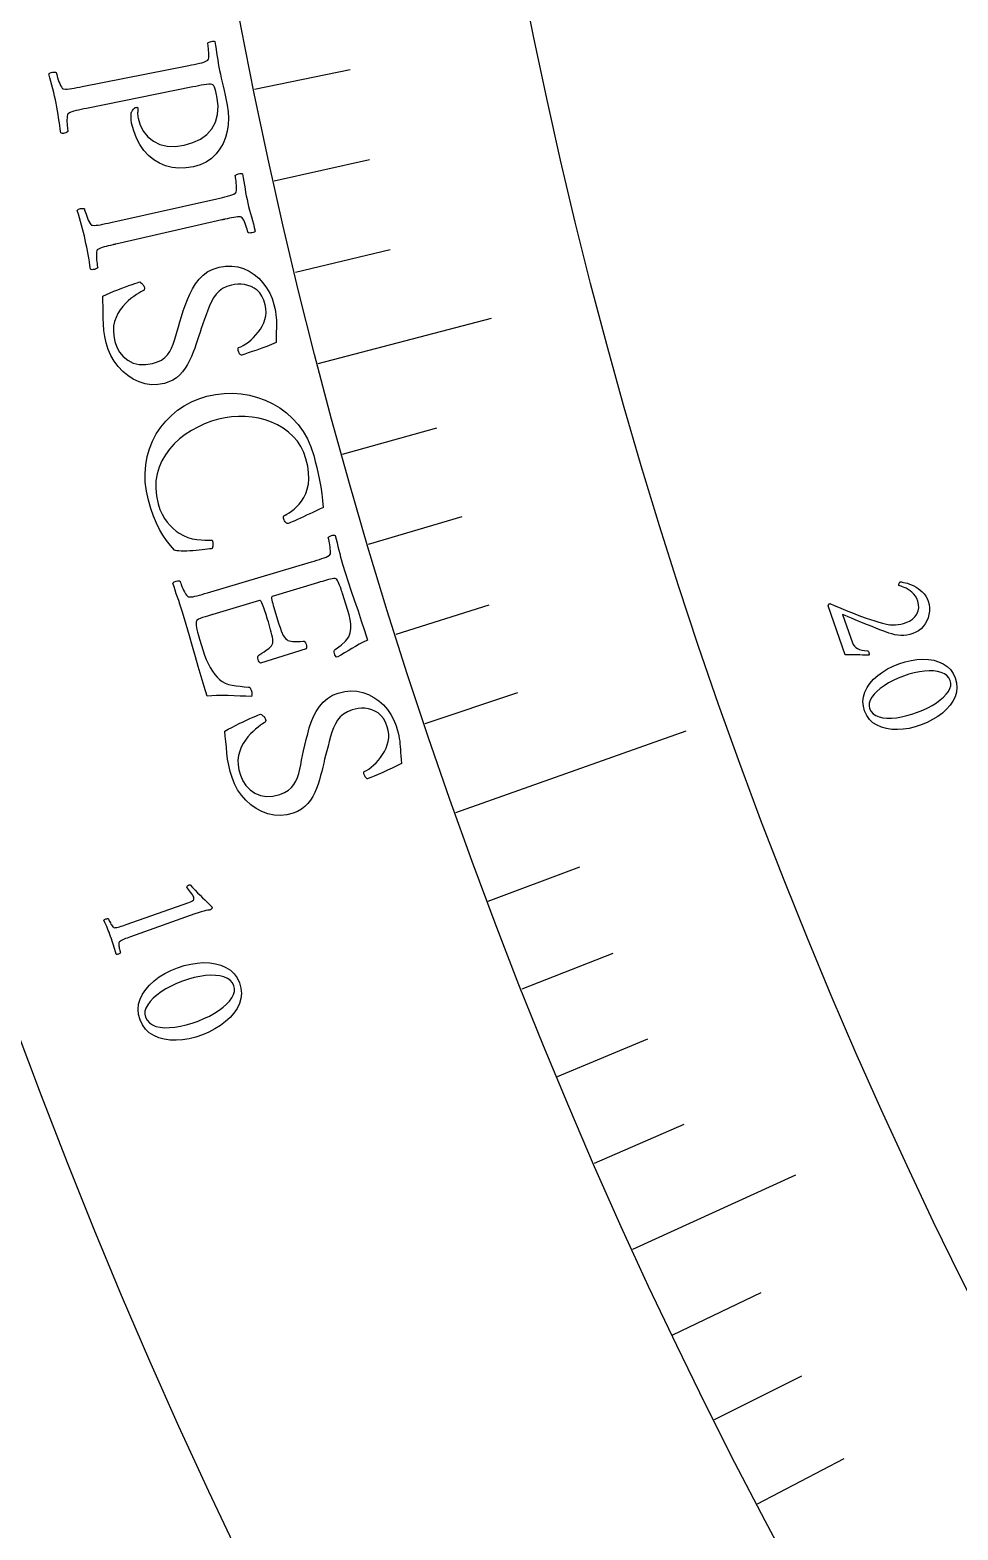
# Model space of a CAD drawing. Header units: millimetres. Extents: x -50 to 50, y -50 to 64.
# Drawn here: x -40.6 to -33.76, y -18.59 to -7.54 of the extents above; entities that cross this region are included whole.
import ezdxf

# ---------------------------------------------------------------- set-up
doc = ezdxf.new("R2010")
doc.units = ezdxf.units.MM
for name, color, linetype in [('CUT_OUTER', 1, 'Continuous'), ('ENGRAVE', 7, 'Continuous'), ('ENGRAVE_FINE', 8, 'Continuous'), ('TEXT', 5, 'Continuous')]:
    doc.layers.add(name, color=color, linetype=linetype)

msp = doc.modelspace()

# ---------------------------------------------------------------- linework, layer by layer
at = {"layer": 'CUT_OUTER'}
msp.add_arc((0, -0.0002), 49.9998, 177.11535, 4.43206, dxfattribs=at)
at = {"layer": 'ENGRAVE'}
for points in [[(-38.4721, -9.9982), (-37.1945, -9.6662)], [(-37.4564, -13.3071), (-35.7603, -12.7045)], [(-36.153, -16.5234), (-34.9524, -15.9747)]]:
    msp.add_lwpolyline(points, dxfattribs=at)
for radius in [49, 49, 47.6875, 45.25, 45.25, 43.325, 39.75, 39.75, 37.65]:
    msp.add_circle((0, 0), radius, dxfattribs=at)
at = {"layer": 'ENGRAVE_FINE'}
for points in [[(-38.9409, -7.9793), (-38.2356, -7.8347)], [(-38.7964, -8.6545), (-38.0937, -8.4978)], [(-38.6401, -9.3276), (-37.9402, -9.1586)], [(-38.2922, -10.6661), (-37.5987, -10.4729)], [(-38.1007, -11.3312), (-37.4106, -11.1259)], [(-37.8976, -11.9932), (-37.2111, -11.7759)], [(-37.6828, -12.6519), (-37.0002, -12.4227)], [(-37.2185, -13.9586), (-36.5444, -13.7058)], [(-36.9692, -14.6062), (-36.2996, -14.3416)], [(-36.7085, -15.2497), (-36.0435, -14.9734)], [(-36.4364, -15.8888), (-35.7764, -15.601)], [(-35.8584, -17.1533), (-35.2089, -16.8426)], [(-35.5527, -17.7783), (-34.9087, -17.4563)], [(-35.236, -18.3981), (-34.5977, -18.0648)]]:
    msp.add_lwpolyline(points, dxfattribs=at)
at = {"layer": 'TEXT'}
for points in [[(-39.3914, -8.5508), (-39.4457, -8.5593), (-39.4979, -8.5608), (-39.5482, -8.5553), (-39.5964, -8.5427), (-39.6417, -8.5236), (-39.6834, -8.4984), (-39.7215, -8.4671), (-39.756, -8.4297), (-39.7861, -8.3868), (-39.8111, -8.339), (-39.8311, -8.2864), (-39.846, -8.2289), (-39.8474, -8.2208), (-39.8486, -8.2114), (-39.8496, -8.2007), (-39.8504, -8.1888), (-39.8506, -8.1768), (-39.8502, -8.1659), (-39.849, -8.156), (-39.8471, -8.1472), (-39.8453, -8.1444), (-39.8429, -8.1405), (-39.8398, -8.1355), (-39.8361, -8.1293), (-39.8315, -8.1233), (-39.8258, -8.1185), (-39.819, -8.1149), (-39.8111, -8.1126), (-39.8062, -8.1122), (-39.8026, -8.1133), (-39.8005, -8.1159), (-39.7998, -8.12), (-39.8002, -8.128), (-39.8006, -8.1362), (-39.8012, -8.1447), (-39.8018, -8.1535), (-39.802, -8.1626), (-39.8016, -8.172), (-39.8006, -8.1818), (-39.7988, -8.1919), (-39.7832, -8.2438), (-39.7592, -8.2894), (-39.7268, -8.3286), (-39.6861, -8.3613), (-39.6382, -8.3852), (-39.5843, -8.3981), (-39.5247, -8.4), (-39.4591, -8.3909), (-39.3949, -8.3725), (-39.3396, -8.3462), (-39.2929, -8.3122), (-39.255, -8.2705), (-39.2276, -8.2213), (-39.2124, -8.1649), (-39.2095, -8.1012), (-39.2187, -8.0302), (-39.2207, -8.0209), (-39.2234, -8.0094), (-39.2268, -7.9957), (-39.2309, -7.9799), (-39.2357, -7.965), (-39.2411, -7.9539), (-39.2472, -7.9467), (-39.254, -7.9433), (-39.2646, -7.9421), (-39.278, -7.9422), (-39.2941, -7.9437), (-39.3131, -7.9466), (-39.3334, -7.9503), (-39.3539, -7.9542), (-39.3744, -7.9581), (-39.3951, -7.9622), (-40.1777, -8.1204), (-40.198, -8.1246), (-40.2176, -8.1287), (-40.2365, -8.1329), (-40.2546, -8.137), (-40.2715, -8.1413), (-40.2866, -8.1461), (-40.2998, -8.1515), (-40.3112, -8.1573), (-40.3152, -8.1615), (-40.3183, -8.1686), (-40.3206, -8.1784), (-40.322, -8.191), (-40.3228, -8.2052), (-40.3228, -8.2195), (-40.3222, -8.2342), (-40.321, -8.249), (-40.3194, -8.2628), (-40.318, -8.2743), (-40.3167, -8.2835), (-40.3154, -8.2903), (-40.3194, -8.2938), (-40.3249, -8.2969), (-40.3319, -8.2998), (-40.3404, -8.3024), (-40.3491, -8.3041), (-40.3566, -8.3045), (-40.363, -8.3035), (-40.3681, -8.3011), (-40.372, -8.2726), (-40.376, -8.2447), (-40.3799, -8.2174), (-40.3838, -8.1907), (-40.3879, -8.1642), (-40.3924, -8.1374), (-40.3973, -8.1103), (-40.4026, -8.0829), (-40.4081, -8.0563), (-40.4139, -8.0297), (-40.4201, -8.003), (-40.4267, -7.9762), (-40.4335, -7.9492), (-40.4405, -7.9219), (-40.4477, -7.8943), (-40.4551, -7.8663), (-40.4512, -7.8622), (-40.4458, -7.8588), (-40.4387, -7.8563), (-40.43, -7.8545), (-40.4211, -7.8536), (-40.4136, -7.8536), (-40.4073, -7.8544), (-40.4023, -7.8561), (-40.4008, -7.8629), (-40.3985, -7.8718), (-40.3954, -7.883), (-40.3915, -7.8963), (-40.387, -7.9106), (-40.3819, -7.9245), (-40.3762, -7.938), (-40.37, -7.9512), (-40.3637, -7.9626), (-40.3578, -7.9707), (-40.3523, -7.9756), (-40.3473, -7.9773), (-40.3345, -7.9782), (-40.3202, -7.9781), (-40.3044, -7.9767), (-40.2872, -7.9742), (-40.2689, -7.971), (-40.2499, -7.9676), (-40.2302, -7.9639), (-40.2098, -7.9599), (-39.4247, -7.8045), (-39.4043, -7.8004), (-39.3845, -7.7963), (-39.3653, -7.7922), (-39.3467, -7.7881), (-39.3294, -7.7838), (-39.314, -7.779), (-39.3006, -7.7737), (-39.2891, -7.768), (-39.2843, -7.7645), (-39.2808, -7.758), (-39.2786, -7.7485), (-39.2778, -7.7361), (-39.2778, -7.7221), (-39.2782, -7.7079), (-39.279, -7.6936), (-39.2801, -7.6791), (-39.2815, -7.6656), (-39.2828, -7.6544), (-39.2839, -7.6455), (-39.2851, -7.6388), (-39.2811, -7.6355), (-39.2755, -7.6324), (-39.2685, -7.6297), (-39.2599, -7.6272), (-39.2512, -7.6256), (-39.2437, -7.6253), (-39.2374, -7.6263), (-39.2323, -7.6286), (-39.228, -7.6562), (-39.2238, -7.6836), (-39.2197, -7.7106), (-39.2159, -7.7373), (-39.212, -7.7637), (-39.2077, -7.79), (-39.203, -7.8161), (-39.198, -7.8419), (-39.1925, -7.8691), (-39.1864, -7.8973), (-39.1799, -7.9265), (-39.173, -7.9566), (-39.1656, -7.9884), (-39.1581, -8.0224), (-39.1503, -8.0586), (-39.1422, -8.097), (-39.1348, -8.1448), (-39.1324, -8.1926), (-39.1349, -8.2403), (-39.1424, -8.2881), (-39.155, -8.3343), (-39.1727, -8.3777), (-39.1955, -8.4181), (-39.2234, -8.4555), (-39.2568, -8.4885), (-39.2959, -8.5153), (-39.3408, -8.5361), (-39.3914, -8.5508)], [(-38.9902, -8.8174), (-38.9841, -8.8437), (-38.9776, -8.8696), (-38.9709, -8.8951), (-38.9639, -8.9202), (-38.9567, -8.9453), (-38.9495, -8.9711), (-38.9422, -8.9974), (-38.9349, -9.0243), (-38.9387, -9.0285), (-38.944, -9.032), (-38.951, -9.0348), (-38.9596, -9.0368), (-38.9685, -9.0381), (-38.976, -9.0384), (-38.9823, -9.0379), (-38.9873, -9.0365), (-38.989, -9.0299), (-38.9916, -9.0211), (-38.9951, -9.0101), (-38.9994, -8.9968), (-39.0043, -8.9828), (-39.0095, -8.9692), (-39.0149, -8.9562), (-39.0205, -8.9438), (-39.0263, -8.933), (-39.0321, -8.9252), (-39.038, -8.9203), (-39.044, -8.9183), (-39.0547, -8.9181), (-39.0666, -8.9188), (-39.0797, -8.9205), (-39.0942, -8.923), (-39.1096, -8.9261), (-39.1257, -8.9294), (-39.1424, -8.9331), (-39.1599, -8.937), (-39.1627, -8.9376), (-39.1655, -8.9383), (-39.1683, -8.9389), (-39.1711, -8.9396), (-39.1739, -8.9402), (-39.1767, -8.9408), (-39.1795, -8.9415), (-39.1823, -8.9421), (-39.9626, -9.1202), (-39.9654, -9.1208), (-39.9682, -9.1215), (-39.971, -9.1221), (-39.9739, -9.1228), (-39.9767, -9.1234), (-39.9795, -9.124), (-39.9823, -9.1247), (-39.9851, -9.1253), (-40.0024, -9.1293), (-40.0189, -9.1333), (-40.0346, -9.1372), (-40.0494, -9.141), (-40.0631, -9.1449), (-40.0754, -9.1491), (-40.0862, -9.1537), (-40.0956, -9.1585), (-40.0994, -9.1628), (-40.1024, -9.1699), (-40.1044, -9.1798), (-40.1056, -9.1925), (-40.1059, -9.2067), (-40.1056, -9.2213), (-40.1046, -9.2361), (-40.1029, -9.2514), (-40.1009, -9.2656), (-40.0991, -9.2773), (-40.0975, -9.2866), (-40.0961, -9.2935), (-40.0999, -9.297), (-40.1053, -9.3003), (-40.1123, -9.3034), (-40.1207, -9.3061), (-40.1294, -9.3081), (-40.1369, -9.3086), (-40.1432, -9.3078), (-40.1484, -9.3056), (-40.1531, -9.2772), (-40.1577, -9.2494), (-40.1623, -9.2222), (-40.1669, -9.1956), (-40.1716, -9.1692), (-40.1768, -9.1425), (-40.1824, -9.1156), (-40.1883, -9.0883), (-40.1945, -9.0618), (-40.2011, -9.0351), (-40.208, -9.0083), (-40.2154, -8.9813), (-40.223, -8.9541), (-40.2307, -8.9267), (-40.2386, -8.899), (-40.2467, -8.8712), (-40.2429, -8.867), (-40.2375, -8.8635), (-40.2305, -8.8608), (-40.2219, -8.8588), (-40.213, -8.8577), (-40.2055, -8.8574), (-40.1992, -8.8581), (-40.1942, -8.8596), (-40.1925, -8.8664), (-40.1899, -8.8755), (-40.1865, -8.8869), (-40.1822, -8.9006), (-40.1772, -8.9151), (-40.1717, -8.9292), (-40.1656, -8.9427), (-40.1591, -8.9558), (-40.1525, -8.9671), (-40.1464, -8.975), (-40.1408, -8.9798), (-40.1357, -8.9813), (-40.1229, -8.982), (-40.1086, -8.9814), (-40.0929, -8.9797), (-40.0757, -8.9768), (-40.0575, -8.9731), (-40.0386, -8.9692), (-40.019, -8.965), (-39.9987, -8.9605), (-39.2177, -8.7856), (-39.1974, -8.781), (-39.1777, -8.7764), (-39.1587, -8.7718), (-39.1402, -8.7672), (-39.123, -8.7625), (-39.1078, -8.7573), (-39.0944, -8.7517), (-39.083, -8.7458), (-39.0783, -8.7421), (-39.075, -8.7355), (-39.0731, -8.726), (-39.0725, -8.7135), (-39.0729, -8.6995), (-39.0737, -8.6851), (-39.0749, -8.6705), (-39.0766, -8.6557), (-39.0783, -8.6418), (-39.0799, -8.6304), (-39.0814, -8.6213), (-39.0827, -8.6146), (-39.0788, -8.6112), (-39.0733, -8.608), (-39.0664, -8.6051), (-39.0578, -8.6024), (-39.0492, -8.6006), (-39.0417, -8.6001), (-39.0353, -8.6009), (-39.0302, -8.6031), (-39.0251, -8.6307), (-39.0202, -8.6581), (-39.0155, -8.6853), (-39.0109, -8.7123), (-39.0062, -8.739), (-39.0012, -8.7654), (-38.9959, -8.7916), (-38.9902, -8.8174)], [(-38.7978, -9.5649), (-38.7915, -9.5921), (-38.7866, -9.6171), (-38.7831, -9.6398), (-38.781, -9.6604), (-38.7799, -9.6801), (-38.7793, -9.7001), (-38.7792, -9.7206), (-38.7796, -9.7414), (-38.7802, -9.7636), (-38.7806, -9.7884), (-38.7809, -9.8156), (-38.781, -9.8454), (-38.8153, -9.8597), (-38.8504, -9.8735), (-38.8861, -9.8869), (-38.9226, -9.8999), (-38.9572, -9.9118), (-38.9871, -9.9219), (-39.0124, -9.9302), (-39.0331, -9.9368), (-39.0375, -9.9378), (-39.0418, -9.9365), (-39.0461, -9.9331), (-39.0503, -9.9275), (-39.0541, -9.921), (-39.0572, -9.915), (-39.0595, -9.9096), (-39.061, -9.9048), (-39.0621, -9.8986), (-39.062, -9.8928), (-39.0609, -9.8876), (-39.0587, -9.8827), (-39.0419, -9.8756), (-39.0242, -9.8662), (-39.0056, -9.8547), (-38.9861, -9.841), (-38.9665, -9.8254), (-38.9478, -9.8082), (-38.93, -9.7894), (-38.9131, -9.7691), (-38.8977, -9.7474), (-38.8845, -9.7245), (-38.8733, -9.7005), (-38.8643, -9.6753), (-38.8583, -9.6493), (-38.8559, -9.6226), (-38.8573, -9.5953), (-38.8624, -9.5673), (-38.8729, -9.5332), (-38.8864, -9.504), (-38.9028, -9.4795), (-38.9223, -9.4599), (-38.9438, -9.4445), (-38.9665, -9.4324), (-38.9903, -9.4237), (-39.0153, -9.4185), (-39.0404, -9.4161), (-39.0648, -9.4159), (-39.0883, -9.4179), (-39.1111, -9.4222), (-39.1454, -9.433), (-39.1755, -9.4477), (-39.2015, -9.4664), (-39.2233, -9.4892), (-39.2419, -9.5151), (-39.2586, -9.5431), (-39.2732, -9.5735), (-39.2857, -9.606), (-39.2974, -9.6397), (-39.3092, -9.6736), (-39.3211, -9.7077), (-39.3333, -9.7421), (-39.342, -9.7684), (-39.351, -9.796), (-39.3605, -9.825), (-39.3704, -9.8554), (-39.3809, -9.8863), (-39.3925, -9.917), (-39.4051, -9.9475), (-39.4187, -9.9778), (-39.4339, -10.007), (-39.4511, -10.0343), (-39.4705, -10.0597), (-39.4919, -10.0832), (-39.5158, -10.104), (-39.5423, -10.1213), (-39.5717, -10.1351), (-39.6038, -10.1455), (-39.6525, -10.1543), (-39.7, -10.1555), (-39.7464, -10.149), (-39.7917, -10.1349), (-39.8348, -10.1143), (-39.8747, -10.0887), (-39.9114, -10.058), (-39.9449, -10.0221), (-39.9743, -9.9824), (-39.9988, -9.9401), (-40.0183, -9.8951), (-40.0328, -9.8475), (-40.0427, -9.8015), (-40.0499, -9.7557), (-40.0541, -9.7101), (-40.0556, -9.6647), (-40.0559, -9.6206), (-40.0565, -9.579), (-40.0574, -9.5399), (-40.0587, -9.5032), (-40.0325, -9.4912), (-40.0052, -9.4794), (-39.9769, -9.4677), (-39.9476, -9.4561), (-39.9187, -9.445), (-39.8915, -9.4349), (-39.866, -9.4256), (-39.8424, -9.4173), (-39.8217, -9.4103), (-39.8054, -9.4049), (-39.7933, -9.4011), (-39.7856, -9.399), (-39.7799, -9.4027), (-39.7746, -9.407), (-39.7695, -9.4116), (-39.7646, -9.4167), (-39.7603, -9.4221), (-39.7568, -9.4279), (-39.754, -9.434), (-39.7521, -9.4404), (-39.7513, -9.4482), (-39.7531, -9.4549), (-39.7573, -9.4605), (-39.764, -9.4649), (-39.7775, -9.4719), (-39.793, -9.4809), (-39.8106, -9.4921), (-39.8303, -9.5054), (-39.851, -9.5209), (-39.8715, -9.5385), (-39.8919, -9.5584), (-39.912, -9.5804), (-39.9308, -9.6047), (-39.947, -9.631), (-39.9606, -9.6595), (-39.9715, -9.6901), (-39.9786, -9.723), (-39.9808, -9.7583), (-39.9781, -9.796), (-39.9704, -9.8361), (-39.9562, -9.8779), (-39.9353, -9.9151), (-39.9077, -9.9476), (-39.8735, -9.9754), (-39.8341, -9.9959), (-39.7907, -10.0068), (-39.7435, -10.0079), (-39.6924, -9.9994), (-39.6568, -9.9882), (-39.6266, -9.9737), (-39.6016, -9.956), (-39.5819, -9.935), (-39.5658, -9.9113), (-39.5518, -9.8855), (-39.5397, -9.8574), (-39.5297, -9.8272), (-39.5206, -9.7953), (-39.5112, -9.7622), (-39.5016, -9.7281), (-39.4917, -9.6927), (-39.4792, -9.653), (-39.4657, -9.6124), (-39.4512, -9.571), (-39.4358, -9.5289), (-39.4185, -9.4875), (-39.3982, -9.4485), (-39.3749, -9.412), (-39.3487, -9.3778), (-39.3188, -9.3476), (-39.2843, -9.3229), (-39.2453, -9.3038), (-39.2018, -9.2902), (-39.1541, -9.2823), (-39.108, -9.2813), (-39.0636, -9.2875), (-39.0208, -9.3006), (-38.9805, -9.3196), (-38.9433, -9.3433), (-38.9093, -9.3717), (-38.8784, -9.4048), (-38.8514, -9.4414), (-38.8289, -9.4803), (-38.8111, -9.5214), (-38.7978, -9.5649)], [(-38.5049, -10.676), (-38.4931, -10.72), (-38.482, -10.7653), (-38.4714, -10.8119), (-38.4614, -10.8597), (-38.4526, -10.9086), (-38.4454, -10.9584), (-38.4399, -11.009), (-38.4361, -11.0606), (-38.4384, -11.0616), (-38.4451, -11.0649), (-38.4564, -11.0702), (-38.4721, -11.0778), (-38.4909, -11.0867), (-38.5113, -11.0961), (-38.5332, -11.1062), (-38.5567, -11.1168), (-38.5805, -11.1276), (-38.6031, -11.1378), (-38.6246, -11.1477), (-38.645, -11.157), (-38.6628, -11.1652), (-38.6766, -11.1713), (-38.6863, -11.1754), (-38.692, -11.1775), (-38.6957, -11.1786), (-38.6999, -11.1778), (-38.7047, -11.1753), (-38.7099, -11.1709), (-38.715, -11.1653), (-38.7193, -11.1593), (-38.7227, -11.1527), (-38.7252, -11.1457), (-38.7266, -11.1395), (-38.7272, -11.1335), (-38.727, -11.1278), (-38.7259, -11.1223), (-38.7151, -11.1165), (-38.7019, -11.1087), (-38.6862, -11.0989), (-38.6682, -11.087), (-38.649, -11.0727), (-38.6303, -11.0555), (-38.6118, -11.0355), (-38.5936, -11.0127), (-38.577, -10.9867), (-38.5632, -10.9572), (-38.5523, -10.9243), (-38.5442, -10.888), (-38.5403, -10.8478), (-38.5419, -10.8033), (-38.549, -10.7545), (-38.5616, -10.7014), (-38.5776, -10.6544), (-38.5987, -10.6112), (-38.6247, -10.5718), (-38.6558, -10.5361), (-38.6909, -10.5043), (-38.7292, -10.4763), (-38.7707, -10.4521), (-38.8153, -10.4318), (-38.862, -10.4154), (-38.91, -10.4029), (-38.959, -10.3943), (-39.0093, -10.3897), (-39.0597, -10.3889), (-39.1093, -10.3919), (-39.1579, -10.3988), (-39.2057, -10.4094), (-39.2578, -10.4252), (-39.3086, -10.4444), (-39.3579, -10.4671), (-39.4058, -10.4933), (-39.4513, -10.5228), (-39.4933, -10.5553), (-39.5318, -10.591), (-39.567, -10.6298), (-39.5977, -10.6715), (-39.6233, -10.7159), (-39.6436, -10.7628), (-39.6587, -10.8125), (-39.6676, -10.8645), (-39.6691, -10.9188), (-39.6635, -10.9752), (-39.6505, -11.0337), (-39.6377, -11.0736), (-39.6224, -11.1094), (-39.6048, -11.1412), (-39.5847, -11.1689), (-39.5633, -11.1931), (-39.5414, -11.2146), (-39.519, -11.2333), (-39.4962, -11.2491), (-39.4643, -11.2671), (-39.4322, -11.281), (-39.3997, -11.2907), (-39.3669, -11.2964), (-39.3351, -11.2992), (-39.3057, -11.3008), (-39.2787, -11.301), (-39.254, -11.2999), (-39.2491, -11.3151), (-39.2472, -11.3304), (-39.2483, -11.3458), (-39.2523, -11.3613), (-39.2604, -11.3633), (-39.2721, -11.3653), (-39.2872, -11.3675), (-39.3058, -11.3698), (-39.3265, -11.3721), (-39.3482, -11.3743), (-39.3707, -11.3764), (-39.3942, -11.3784), (-39.4175, -11.38), (-39.4396, -11.3809), (-39.4606, -11.3813), (-39.4803, -11.3811), (-39.4978, -11.3803), (-39.512, -11.3787), (-39.5228, -11.3764), (-39.5304, -11.3735), (-39.5605, -11.3405), (-39.5887, -11.3042), (-39.6151, -11.2645), (-39.6397, -11.2216), (-39.6625, -11.1746), (-39.6839, -11.1229), (-39.7038, -11.0665), (-39.7221, -11.0054), (-39.7373, -10.9388), (-39.7458, -10.8733), (-39.7475, -10.8091), (-39.7424, -10.7461), (-39.7311, -10.685), (-39.7144, -10.6267), (-39.6921, -10.5711), (-39.6643, -10.5182), (-39.6316, -10.4687), (-39.5946, -10.4231), (-39.5534, -10.3815), (-39.5078, -10.3437), (-39.4585, -10.3105), (-39.4061, -10.2822), (-39.3505, -10.259), (-39.2917, -10.2408), (-39.2279, -10.2272), (-39.1645, -10.2197), (-39.1017, -10.2183), (-39.0394, -10.2231), (-38.9784, -10.2334), (-38.9193, -10.249), (-38.8621, -10.2698), (-38.8069, -10.2957), (-38.7545, -10.3268), (-38.7059, -10.3627), (-38.6609, -10.4035), (-38.6197, -10.4493), (-38.583, -10.4997), (-38.5516, -10.5542), (-38.5256, -10.613), (-38.5049, -10.676)], [(-38.292, -11.4764), (-38.2725, -11.5399), (-38.2513, -11.6064), (-38.2283, -11.6757), (-38.2035, -11.7479), (-38.1783, -11.8212), (-38.1539, -11.8937), (-38.1303, -11.9655), (-38.1075, -12.0366), (-38.1392, -12.0519), (-38.1692, -12.0674), (-38.1977, -12.0832), (-38.2246, -12.0993), (-38.2509, -12.1154), (-38.2778, -12.1314), (-38.3052, -12.1474), (-38.3331, -12.1634), (-38.3388, -12.1593), (-38.3438, -12.1534), (-38.3482, -12.1455), (-38.352, -12.1356), (-38.3545, -12.125), (-38.3545, -12.1166), (-38.352, -12.1104), (-38.3471, -12.1064), (-38.3031, -12.075), (-38.2697, -12.0439), (-38.2471, -12.0129), (-38.2353, -11.9822), (-38.231, -11.951), (-38.231, -11.9187), (-38.2354, -11.8854), (-38.244, -11.8509), (-38.2905, -11.6999), (-38.2926, -11.6933), (-38.2954, -11.6846), (-38.2991, -11.6737), (-38.3035, -11.6605), (-38.3085, -11.6466), (-38.3136, -11.6331), (-38.3189, -11.6203), (-38.3245, -11.6079), (-38.3301, -11.5973), (-38.3355, -11.5897), (-38.3409, -11.5849), (-38.3461, -11.583), (-38.3567, -11.5836), (-38.3685, -11.5851), (-38.3815, -11.5876), (-38.3958, -11.5911), (-38.4107, -11.5952), (-38.4258, -11.5995), (-38.4411, -11.6039), (-38.4567, -11.6085), (-38.4628, -11.6104), (-38.4682, -11.612), (-38.4729, -11.6134), (-38.4769, -11.6146), (-38.8113, -11.7156), (-38.8142, -11.7181), (-38.8155, -11.7233), (-38.8152, -11.7313), (-38.8133, -11.7421), (-38.8104, -11.7545), (-38.8071, -11.7675), (-38.8033, -11.7812), (-38.7991, -11.7955), (-38.7707, -11.8884), (-38.7613, -11.9185), (-38.7524, -11.9448), (-38.7441, -11.9675), (-38.7365, -11.9865), (-38.729, -12.0023), (-38.721, -12.0154), (-38.7127, -12.0257), (-38.7039, -12.0333), (-38.6943, -12.0387), (-38.6834, -12.0428), (-38.6711, -12.0455), (-38.6575, -12.0467), (-38.6421, -12.047), (-38.6243, -12.0468), (-38.6042, -12.0462), (-38.5817, -12.045), (-38.5753, -12.0455), (-38.5698, -12.0492), (-38.565, -12.0562), (-38.5609, -12.0663), (-38.5583, -12.0766), (-38.5574, -12.0856), (-38.5581, -12.0934), (-38.5604, -12.1), (-38.8974, -12.2057), (-38.902, -12.2022), (-38.9063, -12.1965), (-38.9103, -12.1887), (-38.9139, -12.1788), (-38.9162, -12.1686), (-38.9162, -12.16), (-38.9141, -12.1529), (-38.9096, -12.1474), (-38.8877, -12.1338), (-38.8691, -12.1219), (-38.8538, -12.1117), (-38.842, -12.1032), (-38.8327, -12.0959), (-38.8251, -12.0895), (-38.8194, -12.0838), (-38.8154, -12.0789), (-38.8125, -12.0743), (-38.81, -12.0695), (-38.808, -12.0644), (-38.8064, -12.0591), (-38.8049, -12.052), (-38.8049, -12.0422), (-38.8064, -12.0295), (-38.8094, -12.0141), (-38.8133, -11.9969), (-38.8177, -11.9789), (-38.8226, -11.9603), (-38.8279, -11.9409), (-38.8335, -11.9214), (-38.8389, -11.9026), (-38.8443, -11.8843), (-38.8497, -11.8667), (-38.8535, -11.8545), (-38.8576, -11.8414), (-38.8621, -11.8277), (-38.867, -11.8131), (-38.872, -11.7987), (-38.8769, -11.7855), (-38.8817, -11.7733), (-38.8864, -11.7622), (-38.8911, -11.7531), (-38.8958, -11.7471), (-38.9004, -11.744), (-38.905, -11.7439), (-39.2468, -11.847), (-39.2488, -11.8476), (-39.2514, -11.8484), (-39.2544, -11.8493), (-39.2578, -11.8504), (-39.2716, -11.8546), (-39.2871, -11.8595), (-39.3045, -11.865), (-39.3237, -11.8712), (-39.3414, -11.8776), (-39.3546, -11.8834), (-39.3632, -11.8886), (-39.3671, -11.8934), (-39.3699, -11.905), (-39.3712, -11.9171), (-39.3709, -11.93), (-39.369, -11.9435), (-39.3655, -11.9592), (-39.3606, -11.9786), (-39.3541, -12.0017), (-39.3461, -12.0285), (-39.3195, -12.1153), (-39.3087, -12.1473), (-39.2964, -12.1785), (-39.2826, -12.209), (-39.2671, -12.2387), (-39.2508, -12.2663), (-39.234, -12.2901), (-39.2169, -12.3103), (-39.1994, -12.3268), (-39.1788, -12.3423), (-39.1561, -12.3547), (-39.1313, -12.3638), (-39.1043, -12.3696), (-39.0758, -12.3736), (-39.0464, -12.377), (-39.016, -12.3799), (-38.9846, -12.3822), (-38.9788, -12.3836), (-38.9737, -12.3878), (-38.9693, -12.3947), (-38.9655, -12.4043), (-38.9613, -12.4196), (-38.9595, -12.4326), (-38.9598, -12.4434), (-38.9624, -12.4517), (-39.0037, -12.4505), (-39.0464, -12.449), (-39.0904, -12.4473), (-39.1357, -12.4453), (-39.1798, -12.4441), (-39.22, -12.4445), (-39.2565, -12.4466), (-39.2891, -12.4504), (-39.3119, -12.3776), (-39.334, -12.3047), (-39.3555, -12.2319), (-39.3762, -12.1592), (-39.3976, -12.0842), (-39.4206, -12.0047), (-39.4453, -11.9206), (-39.4718, -11.832), (-39.4811, -11.8014), (-39.4903, -11.7724), (-39.4994, -11.7452), (-39.5083, -11.7197), (-39.517, -11.6947), (-39.5255, -11.6692), (-39.5337, -11.6431), (-39.5417, -11.6165), (-39.5383, -11.612), (-39.5332, -11.6082), (-39.5264, -11.605), (-39.5179, -11.6024), (-39.5091, -11.6007), (-39.5016, -11.5999), (-39.4953, -11.6001), (-39.4902, -11.6013), (-39.488, -11.608), (-39.4848, -11.6169), (-39.4806, -11.628), (-39.4754, -11.6413), (-39.4694, -11.6555), (-39.4629, -11.6692), (-39.456, -11.6823), (-39.4486, -11.6949), (-39.4412, -11.7056), (-39.4346, -11.7132), (-39.4287, -11.7175), (-39.4235, -11.7187), (-39.4106, -11.7185), (-39.3965, -11.717), (-39.3809, -11.7142), (-39.364, -11.7101), (-39.346, -11.7052), (-39.3274, -11.6999), (-39.3082, -11.6944), (-39.2883, -11.6885), (-38.5211, -11.4603), (-38.5012, -11.4543), (-38.4819, -11.4484), (-38.4631, -11.4425), (-38.445, -11.4367), (-38.4282, -11.4308), (-38.4134, -11.4246), (-38.4004, -11.4181), (-38.3895, -11.4113), (-38.385, -11.4074), (-38.3822, -11.4006), (-38.3809, -11.3909), (-38.3812, -11.3785), (-38.3826, -11.3645), (-38.3844, -11.3502), (-38.3866, -11.3357), (-38.3892, -11.321), (-38.3919, -11.3074), (-38.3943, -11.2961), (-38.3964, -11.2871), (-38.3981, -11.2805), (-38.3945, -11.2768), (-38.3893, -11.2733), (-38.3825, -11.2699), (-38.3742, -11.2666), (-38.3657, -11.2642), (-38.3582, -11.2632), (-38.3519, -11.2636), (-38.3466, -11.2654), (-38.3396, -11.2926), (-38.3329, -11.3196), (-38.3263, -11.3464), (-38.3198, -11.373), (-38.3133, -11.3993), (-38.3065, -11.4254), (-38.2994, -11.451), (-38.292, -11.4764)], [(-34.4139, -12.1482), (-34.429, -12.1475), (-34.4451, -12.1469), (-34.462, -12.1465), (-34.4799, -12.1463), (-34.4978, -12.1461), (-34.5151, -12.1461), (-34.5317, -12.146), (-34.5476, -12.1461), (-34.5618, -12.1461), (-34.5735, -12.1462), (-34.5827, -12.1462), (-34.5893, -12.1463), (-34.7146, -11.7835), (-34.7139, -11.7814), (-34.7129, -11.7792), (-34.7116, -11.7768), (-34.71, -11.7742), (-34.7083, -11.7717), (-34.7066, -11.7698), (-34.7049, -11.7685), (-34.7033, -11.7677), (-34.6709, -11.7814), (-34.6379, -11.7952), (-34.6043, -11.809), (-34.57, -11.8229), (-34.5356, -11.8365), (-34.5015, -11.8496), (-34.4677, -11.8621), (-34.4342, -11.8742), (-34.4017, -11.8854), (-34.3707, -11.8955), (-34.3413, -11.9045), (-34.3135, -11.9123), (-34.2857, -11.9189), (-34.2604, -11.9232), (-34.2376, -11.9251), (-34.2172, -11.9246), (-34.198, -11.9223), (-34.1788, -11.9188), (-34.1596, -11.914), (-34.1405, -11.908), (-34.1156, -11.897), (-34.0942, -11.8828), (-34.0764, -11.8653), (-34.0621, -11.8445), (-34.0522, -11.8219), (-34.0476, -11.7986), (-34.0482, -11.7747), (-34.0542, -11.7502), (-34.0622, -11.7307), (-34.072, -11.7133), (-34.0836, -11.6979), (-34.097, -11.6847), (-34.1113, -11.6733), (-34.1255, -11.6634), (-34.1395, -11.6552), (-34.1535, -11.6485), (-34.1665, -11.6432), (-34.1776, -11.639), (-34.1869, -11.636), (-34.1942, -11.634), (-34.1949, -11.6307), (-34.1947, -11.627), (-34.1937, -11.6229), (-34.1918, -11.6184), (-34.1896, -11.6143), (-34.1875, -11.6112), (-34.1857, -11.6092), (-34.184, -11.6081), (-34.1775, -11.6085), (-34.169, -11.6097), (-34.1583, -11.6117), (-34.1454, -11.6145), (-34.1311, -11.6184), (-34.1161, -11.6235), (-34.1003, -11.63), (-34.0838, -11.6377), (-34.0672, -11.6468), (-34.0513, -11.6571), (-34.0359, -11.6687), (-34.0211, -11.6816), (-34.0075, -11.6961), (-33.9958, -11.7123), (-33.9859, -11.7302), (-33.9779, -11.7498), (-33.9711, -11.7745), (-33.9678, -11.7992), (-33.968, -11.8239), (-33.9717, -11.8485), (-33.9784, -11.8724), (-33.9876, -11.8948), (-33.9994, -11.9158), (-34.0137, -11.9353), (-34.0301, -11.9527), (-34.0482, -11.9674), (-34.068, -11.9793), (-34.0895, -11.9886), (-34.1119, -11.9953), (-34.1343, -11.9999), (-34.1567, -12.0022), (-34.1792, -12.0023), (-34.2016, -12.0004), (-34.2239, -11.9968), (-34.246, -11.9916), (-34.268, -11.9846), (-34.2972, -11.974), (-34.3275, -11.9626), (-34.3589, -11.9505), (-34.3914, -11.9376), (-34.4239, -11.9244), (-34.4554, -11.9115), (-34.4858, -11.8989), (-34.5153, -11.8866), (-34.5428, -11.8751), (-34.5674, -11.8648), (-34.5892, -11.8557), (-34.608, -11.8478), (-34.5362, -12.0556), (-34.5298, -12.07), (-34.5214, -12.0821), (-34.511, -12.0919), (-34.4987, -12.0995), (-34.4841, -12.1053), (-34.4671, -12.1098), (-34.4476, -12.1131), (-34.4256, -12.1152), (-34.4222, -12.1157), (-34.4194, -12.1175), (-34.417, -12.1204), (-34.4151, -12.1246), (-34.4145, -12.1265), (-34.4141, -12.1291), (-34.4137, -12.1322), (-34.4134, -12.136), (-34.4133, -12.1399), (-34.4133, -12.1432), (-34.4135, -12.146), (-34.4139, -12.1482)], [(-33.7784, -12.3148), (-33.7686, -12.3505), (-33.7655, -12.3855), (-33.769, -12.4198), (-33.7793, -12.4534), (-33.7953, -12.4858), (-33.8162, -12.5167), (-33.842, -12.546), (-33.8726, -12.5737), (-33.9072, -12.5993), (-33.9447, -12.6224), (-33.9852, -12.643), (-34.0287, -12.661), (-34.0734, -12.6757), (-34.1175, -12.6865), (-34.1611, -12.6933), (-34.2041, -12.6961), (-34.2456, -12.6947), (-34.2845, -12.6889), (-34.3207, -12.6788), (-34.3544, -12.6642), (-34.3844, -12.645), (-34.4096, -12.6208), (-34.43, -12.5919), (-34.4456, -12.558), (-34.4551, -12.5229), (-34.4579, -12.4882), (-34.4541, -12.4537), (-34.4435, -12.4196), (-34.4273, -12.3866), (-34.4062, -12.3552), (-34.3802, -12.3254), (-34.3495, -12.2974), (-34.3148, -12.2716), (-34.2772, -12.2486), (-34.2365, -12.2284), (-34.1928, -12.2109), (-34.1479, -12.1967), (-34.1036, -12.1865), (-34.06, -12.1802), (-34.017, -12.1778), (-33.9756, -12.1795), (-33.9369, -12.1856), (-33.901, -12.1961), (-33.8677, -12.2108), (-33.8382, -12.23), (-33.8135, -12.2537), (-33.7936, -12.282), (-33.7784, -12.3148)], [(-33.8147, -12.3339), (-33.8247, -12.3141), (-33.8392, -12.2976), (-33.858, -12.2844), (-33.8813, -12.2745), (-33.9082, -12.2677), (-33.9379, -12.2639), (-33.9702, -12.2631), (-34.0053, -12.2652), (-34.0424, -12.2702), (-34.0805, -12.278), (-34.1198, -12.2886), (-34.1601, -12.3019), (-34.1993, -12.3172), (-34.236, -12.334), (-34.2703, -12.3524), (-34.3022, -12.3723), (-34.3309, -12.3931), (-34.3556, -12.4142), (-34.3764, -12.4357), (-34.3932, -12.4575), (-34.4054, -12.4791), (-34.412, -12.5001), (-34.4132, -12.5203), (-34.409, -12.5398), (-34.3982, -12.5613), (-34.383, -12.5789), (-34.3633, -12.5926), (-34.3392, -12.6024), (-34.3115, -12.6087), (-34.2811, -12.6117), (-34.2479, -12.6115), (-34.212, -12.6081), (-34.1744, -12.6018), (-34.136, -12.5931), (-34.0969, -12.582), (-34.057, -12.5683), (-34.0176, -12.5526), (-33.9811, -12.5357), (-33.9473, -12.5174), (-33.9163, -12.4979), (-33.8887, -12.4776), (-33.8649, -12.4569), (-33.845, -12.4359), (-33.829, -12.4146), (-33.8176, -12.3934), (-33.8114, -12.3729), (-33.8104, -12.3531), (-33.8147, -12.3339)], [(-37.8984, -12.6675), (-37.89, -12.6941), (-37.8831, -12.7186), (-37.8778, -12.741), (-37.874, -12.7613), (-37.8713, -12.7809), (-37.869, -12.8008), (-37.8673, -12.8211), (-37.866, -12.8419), (-37.8648, -12.8641), (-37.8632, -12.8888), (-37.8613, -12.9161), (-37.859, -12.9458), (-37.8921, -12.9627), (-37.9259, -12.9793), (-37.9605, -12.9956), (-37.9958, -13.0115), (-38.0293, -13.0261), (-38.0583, -13.0386), (-38.0828, -13.0489), (-38.1029, -13.0571), (-38.1072, -13.0585), (-38.1116, -13.0576), (-38.1162, -13.0546), (-38.1208, -13.0493), (-38.1251, -13.0431), (-38.1287, -13.0374), (-38.1314, -13.0323), (-38.1333, -13.0275), (-38.1349, -13.0214), (-38.1353, -13.0157), (-38.1346, -13.0103), (-38.1328, -13.0053), (-38.1167, -12.9968), (-38.0998, -12.9861), (-38.0822, -12.9731), (-38.0638, -12.9579), (-38.0455, -12.9407), (-38.0283, -12.9221), (-38.0121, -12.902), (-37.9969, -12.8803), (-37.9833, -12.8574), (-37.9719, -12.8336), (-37.9628, -12.8088), (-37.9558, -12.783), (-37.9519, -12.7565), (-37.9517, -12.7297), (-37.9553, -12.7026), (-37.9626, -12.6751), (-37.9758, -12.642), (-37.9916, -12.6139), (-38.01, -12.5909), (-38.031, -12.5729), (-38.0537, -12.5593), (-38.0773, -12.5491), (-38.1017, -12.5423), (-38.127, -12.5391), (-38.1523, -12.5388), (-38.1766, -12.5405), (-38.1999, -12.5445), (-38.2222, -12.5506), (-38.2556, -12.5641), (-38.2844, -12.5812), (-38.3088, -12.602), (-38.3286, -12.6264), (-38.3452, -12.6537), (-38.3595, -12.683), (-38.3716, -12.7144), (-38.3815, -12.7478), (-38.3903, -12.7824), (-38.3993, -12.8172), (-38.4085, -12.8521), (-38.4179, -12.8873), (-38.4244, -12.9143), (-38.4312, -12.9425), (-38.4383, -12.9722), (-38.4457, -13.0033), (-38.4537, -13.0349), (-38.4627, -13.0665), (-38.4728, -13.0979), (-38.484, -13.1292), (-38.4967, -13.1595), (-38.5117, -13.1881), (-38.529, -13.215), (-38.5484, -13.2402), (-38.5705, -13.2628), (-38.5956, -13.2822), (-38.6237, -13.2984), (-38.6549, -13.3113), (-38.7027, -13.324), (-38.75, -13.329), (-38.7968, -13.3263), (-38.8431, -13.3159), (-38.8877, -13.2989), (-38.9295, -13.2766), (-38.9686, -13.2489), (-39.0049, -13.2159), (-39.0374, -13.1787), (-39.0652, -13.1384), (-39.0883, -13.0952), (-39.1066, -13.0489), (-39.1202, -13.0039), (-39.131, -12.9588), (-39.1389, -12.9137), (-39.1441, -12.8685), (-39.1479, -12.8246), (-39.1518, -12.7832), (-39.1559, -12.7443), (-39.1602, -12.7079), (-39.135, -12.6938), (-39.1088, -12.6798), (-39.0815, -12.6658), (-39.0533, -12.6519), (-39.0253, -12.6385), (-38.999, -12.6262), (-38.9744, -12.615), (-38.9515, -12.6048), (-38.9315, -12.5961), (-38.9156, -12.5894), (-38.9039, -12.5846), (-38.8964, -12.5819), (-38.8905, -12.5852), (-38.8848, -12.589), (-38.8793, -12.5932), (-38.8741, -12.5979), (-38.8693, -12.603), (-38.8653, -12.6084), (-38.8621, -12.6142), (-38.8597, -12.6204), (-38.8583, -12.6282), (-38.8595, -12.635), (-38.8632, -12.6409), (-38.8696, -12.6459), (-38.8824, -12.6539), (-38.8972, -12.6642), (-38.9138, -12.6768), (-38.9324, -12.6916), (-38.9517, -12.7087), (-38.9708, -12.7279), (-38.9894, -12.7494), (-39.0078, -12.773), (-39.0245, -12.7986), (-39.0385, -12.8262), (-39.0497, -12.8557), (-39.0582, -12.8871), (-39.0626, -12.9204), (-39.062, -12.9558), (-39.0562, -12.9932), (-39.0453, -13.0325), (-39.0277, -13.073), (-39.0039, -13.1084), (-38.9738, -13.1386), (-38.9375, -13.1635), (-38.8965, -13.1808), (-38.8524, -13.1881), (-38.8052, -13.1855), (-38.755, -13.1728), (-38.7205, -13.1588), (-38.6915, -13.1419), (-38.668, -13.1222), (-38.6501, -13.0997), (-38.636, -13.0748), (-38.624, -13.0479), (-38.6143, -13.019), (-38.6068, -12.988), (-38.6002, -12.9555), (-38.5936, -12.9218), (-38.5867, -12.887), (-38.5798, -12.851), (-38.5705, -12.8103), (-38.5603, -12.7688), (-38.5492, -12.7264), (-38.5373, -12.6831), (-38.5233, -12.6405), (-38.5062, -12.6), (-38.486, -12.5617), (-38.4627, -12.5255), (-38.4353, -12.493), (-38.4029, -12.4656), (-38.3656, -12.4434), (-38.3233, -12.4264), (-38.2764, -12.4146), (-38.2306, -12.4099), (-38.1858, -12.4124), (-38.1421, -12.4221), (-38.1003, -12.4378), (-38.0613, -12.4584), (-38.0251, -12.4839), (-37.9917, -12.5144), (-37.9618, -12.5487), (-37.9363, -12.5856), (-37.9152, -12.6252), (-37.8984, -12.6675)], [(-39.8861, -14.1319), (-39.4237, -13.9681), (-39.4125, -13.9638), (-39.4034, -13.9594), (-39.3965, -13.9551), (-39.3916, -13.9509), (-39.3886, -13.9463), (-39.3871, -13.9413), (-39.3871, -13.9357), (-39.3886, -13.9296), (-39.3917, -13.9226), (-39.3965, -13.9142), (-39.4031, -13.9044), (-39.4113, -13.8933), (-39.4199, -13.8822), (-39.4276, -13.8727), (-39.4344, -13.8645), (-39.4402, -13.8579), (-39.4375, -13.8518), (-39.4339, -13.8468), (-39.4294, -13.8431), (-39.424, -13.8404), (-39.4239, -13.8404), (-39.4237, -13.8403), (-39.4233, -13.8402), (-39.4228, -13.84), (-39.4206, -13.8394), (-39.4188, -13.8393), (-39.4173, -13.8396), (-39.4161, -13.8403), (-39.3975, -13.8596), (-39.3788, -13.8787), (-39.3601, -13.8976), (-39.3413, -13.9161), (-39.3234, -13.9338), (-39.3071, -13.9499), (-39.2925, -13.9645), (-39.2794, -13.9775), (-39.2686, -13.9882), (-39.2609, -13.9961), (-39.2562, -14.001), (-39.2544, -14.0031), (-39.2536, -14.0054), (-39.2531, -14.0082), (-39.2536, -14.0109), (-39.2552, -14.0135), (-39.2578, -14.016), (-39.2607, -14.0183), (-39.2635, -14.0203), (-39.266, -14.0221), (-39.2682, -14.0236), (-39.2701, -14.024), (-39.2758, -14.025), (-39.2853, -14.0268), (-39.2985, -14.0292), (-39.3151, -14.0328), (-39.3344, -14.0381), (-39.3565, -14.045), (-39.3815, -14.0536), (-39.854, -14.2222), (-39.8667, -14.2268), (-39.8788, -14.2313), (-39.8905, -14.2356), (-39.9018, -14.2399), (-39.9122, -14.2443), (-39.9214, -14.2488), (-39.9294, -14.2534), (-39.9361, -14.2582), (-39.9383, -14.2612), (-39.9397, -14.2657), (-39.9404, -14.2719), (-39.9404, -14.2795), (-39.9398, -14.2881), (-39.9387, -14.2967), (-39.9372, -14.3054), (-39.9352, -14.3142), (-39.9332, -14.3223), (-39.9313, -14.3292), (-39.9297, -14.3347), (-39.9284, -14.3389), (-39.9306, -14.3414), (-39.9338, -14.344), (-39.938, -14.3464), (-39.9432, -14.3488), (-39.9487, -14.3508), (-39.9534, -14.3517), (-39.9576, -14.3516), (-39.9611, -14.3506), (-39.9661, -14.3329), (-39.971, -14.316), (-39.9757, -14.2999), (-39.9802, -14.2845), (-39.9847, -14.2692), (-39.9897, -14.2534), (-39.9952, -14.2372), (-40.001, -14.2203), (-40.0069, -14.2043), (-40.0126, -14.189), (-40.0184, -14.1746), (-40.0241, -14.1609), (-40.03, -14.1472), (-40.0363, -14.1325), (-40.043, -14.1167), (-40.0502, -14.1), (-40.0481, -14.097), (-40.045, -14.0943), (-40.0407, -14.092), (-40.0353, -14.0901), (-40.0297, -14.0887), (-40.0248, -14.0879), (-40.0207, -14.0878), (-40.0174, -14.0884), (-40.0158, -14.0926), (-40.0136, -14.0978), (-40.0107, -14.1043), (-40.0071, -14.1119), (-40.0031, -14.12), (-39.9988, -14.1277), (-39.9942, -14.135), (-39.9893, -14.142), (-39.9845, -14.1479), (-39.9801, -14.152), (-39.9763, -14.1543), (-39.9729, -14.1548), (-39.9646, -14.1542), (-39.9555, -14.1529), (-39.9454, -14.1507), (-39.9345, -14.1478), (-39.923, -14.1443), (-39.9111, -14.1405), (-39.8988, -14.1364), (-39.8861, -14.1319)], [(-39.0523, -14.5609), (-39.0412, -14.6001), (-39.0375, -14.6386), (-39.0411, -14.6764), (-39.0522, -14.7134), (-39.0695, -14.7493), (-39.0923, -14.7834), (-39.1204, -14.8158), (-39.1539, -14.8465), (-39.1917, -14.875), (-39.2328, -14.9007), (-39.2772, -14.9236), (-39.3248, -14.9438), (-39.3739, -14.9603), (-39.4224, -14.9725), (-39.4703, -14.9803), (-39.5176, -14.9838), (-39.5632, -14.9826), (-39.606, -14.9765), (-39.6459, -14.9656), (-39.6831, -14.9498), (-39.7162, -14.9289), (-39.7441, -14.9026), (-39.7668, -14.8709), (-39.7843, -14.8338), (-39.795, -14.7953), (-39.7984, -14.7571), (-39.7944, -14.7192), (-39.7831, -14.6816), (-39.7654, -14.6451), (-39.7425, -14.6104), (-39.7142, -14.5775), (-39.6806, -14.5464), (-39.6427, -14.5178), (-39.6015, -14.4921), (-39.5569, -14.4695), (-39.509, -14.4499), (-39.4597, -14.4339), (-39.4111, -14.4223), (-39.3632, -14.415), (-39.3159, -14.412), (-39.2704, -14.4136), (-39.2278, -14.42), (-39.1881, -14.4312), (-39.1514, -14.4472), (-39.1188, -14.4681), (-39.0914, -14.494), (-39.0693, -14.5249), (-39.0523, -14.5609)], [(-39.092, -14.5822), (-39.1033, -14.5605), (-39.1193, -14.5425), (-39.1402, -14.5281), (-39.1659, -14.5173), (-39.1955, -14.5101), (-39.2281, -14.5061), (-39.2637, -14.5055), (-39.3024, -14.5081), (-39.3431, -14.514), (-39.385, -14.5228), (-39.428, -14.5348), (-39.4723, -14.5498), (-39.5153, -14.5669), (-39.5555, -14.5857), (-39.5931, -14.6062), (-39.628, -14.6283), (-39.6594, -14.6515), (-39.6864, -14.6749), (-39.7091, -14.6987), (-39.7275, -14.7228), (-39.7406, -14.7467), (-39.7478, -14.7698), (-39.7489, -14.792), (-39.7441, -14.8135), (-39.7321, -14.8371), (-39.7152, -14.8563), (-39.6935, -14.8712), (-39.6669, -14.8818), (-39.6363, -14.8884), (-39.6028, -14.8915), (-39.5664, -14.891), (-39.5269, -14.887), (-39.4856, -14.8798), (-39.4434, -14.87), (-39.4005, -14.8574), (-39.3567, -14.8421), (-39.3135, -14.8245), (-39.2734, -14.8055), (-39.2364, -14.7852), (-39.2025, -14.7635), (-39.1723, -14.7409), (-39.1463, -14.718), (-39.1246, -14.6948), (-39.1072, -14.6712), (-39.0948, -14.6478), (-39.0881, -14.6252), (-39.0872, -14.6033), (-39.092, -14.5822)]]:
    msp.add_lwpolyline(points, close=True, dxfattribs=at)

doc.saveas('drawing.dxf')
